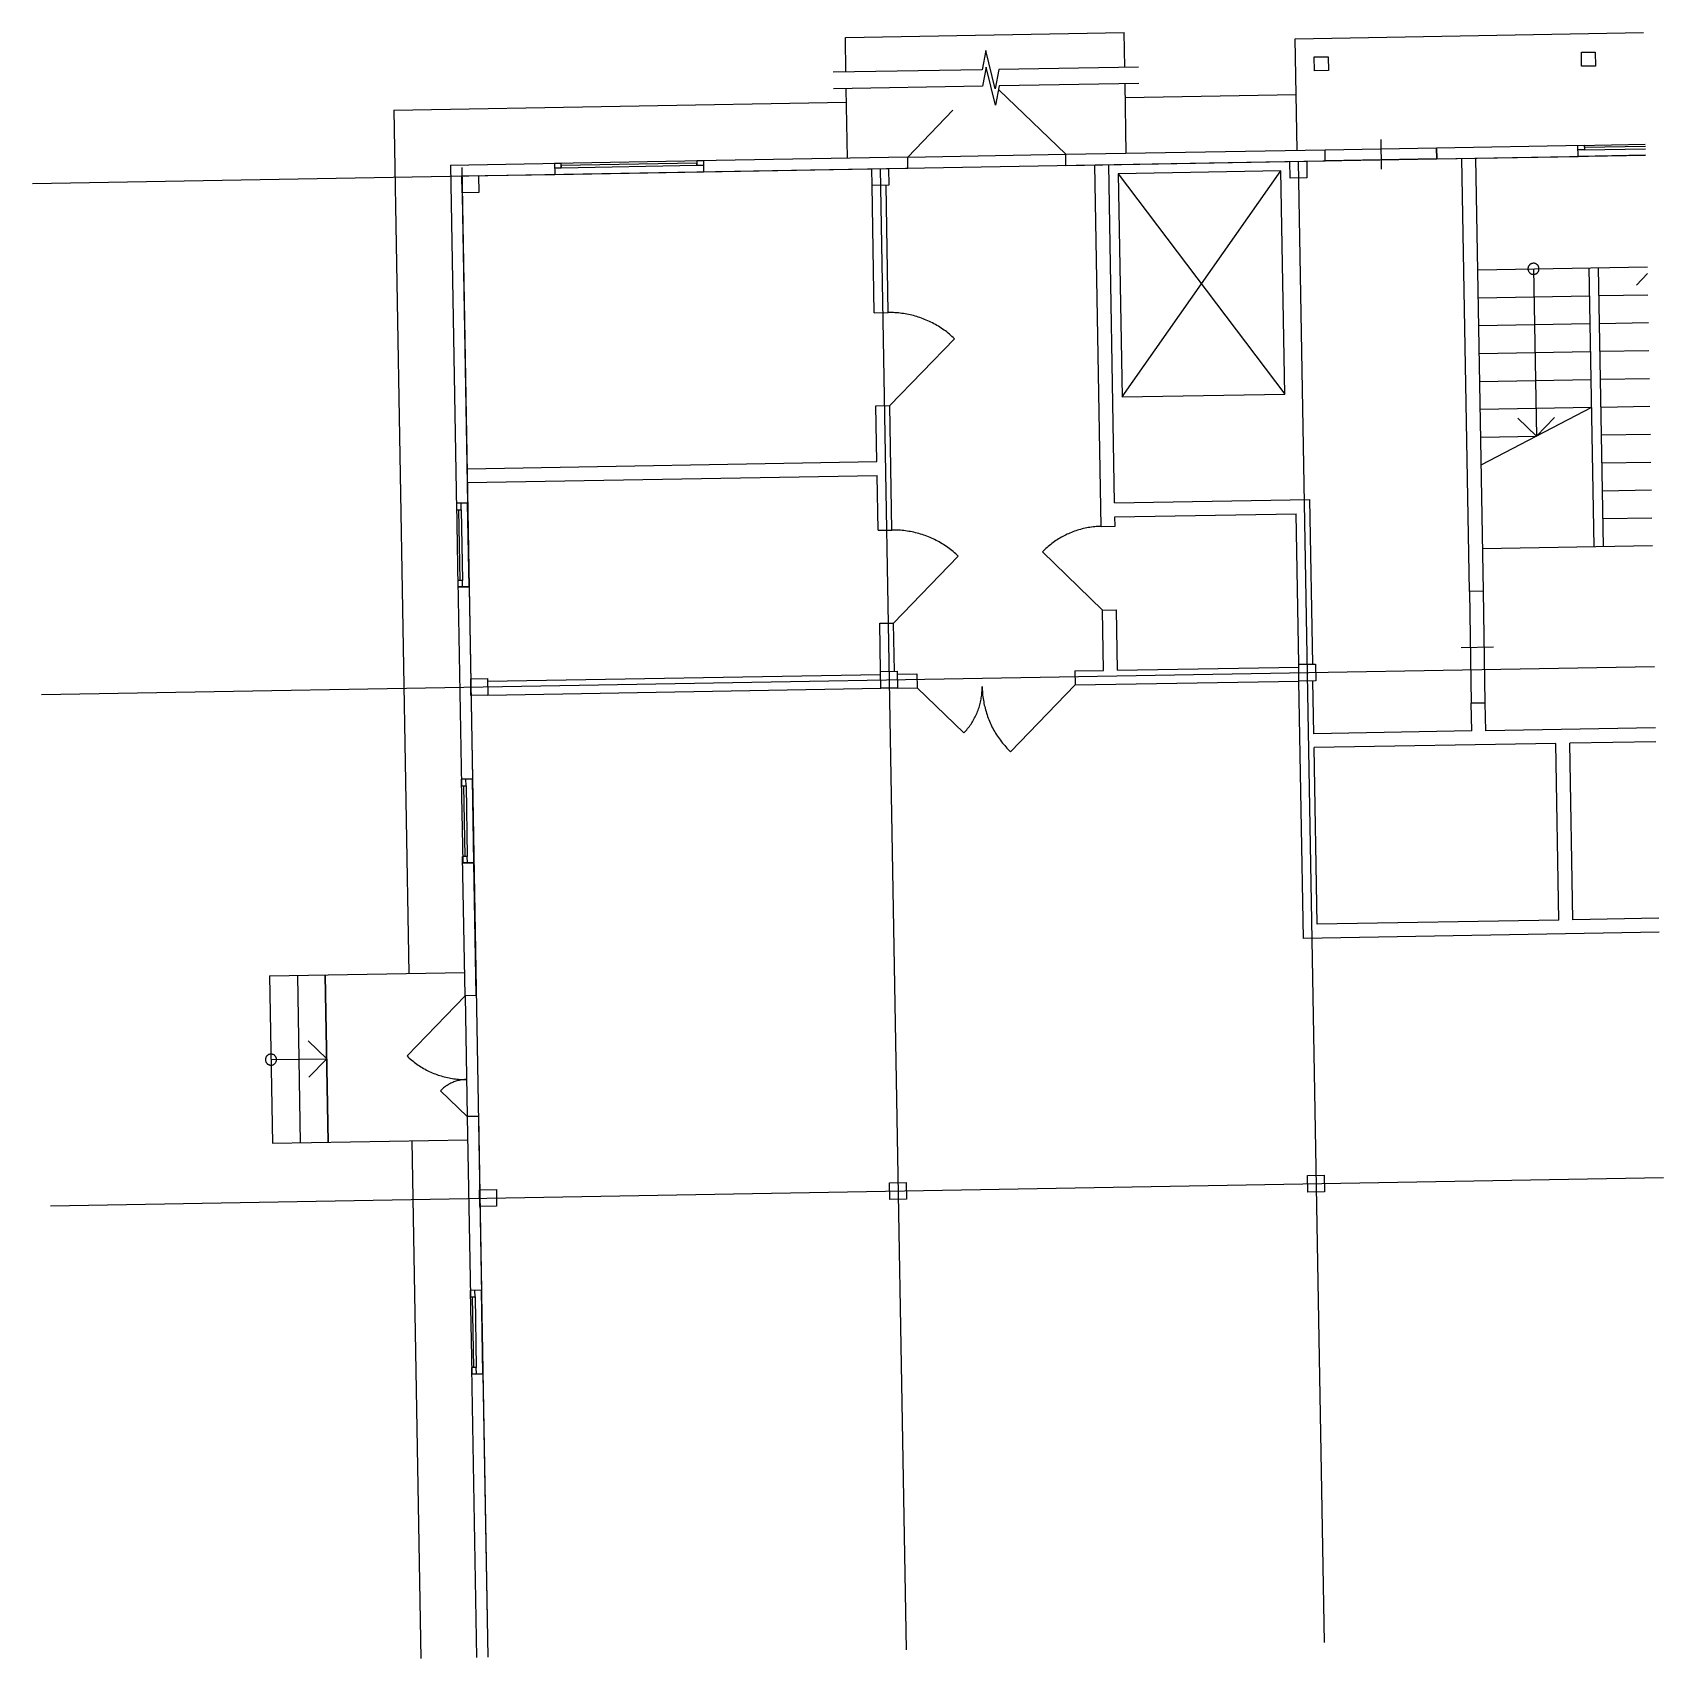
# Model space of a CAD drawing. Extents: x -13 to 2060, y -10 to 2056.
import ezdxf

# ---------------------------------------------------------------- set-up
doc = ezdxf.new("R2010")
doc.units = 0

msp = doc.modelspace()

# ---------------------------------------------------------------- linework, layer by layer
for p, q in [((1020, 2050.1), (1374.2, 2056.2)), ((1375, 2012.2), (1374.2, 2056.2)), ((1591.7, 2048.5), (2034.2, 2056.2)), ((1020.7, 2006), (1020, 2050.1)), ((1198.7, 2033.5), (1193.8, 2009.1)), ((1210.3, 1985), (1198.7, 2033.5)), ((1594.2, 1906.8), (1591.7, 2048.5)), ((1955.3, 2031.2), (1973, 2031.5)), ((1955.6, 2013.5), (1955.3, 2031.2)), ((1955.3, 2031.2), (1955.3, 2031.2)), ((1973, 2031.5), (1973.3, 2013.8)), ((1199.1, 2012.5), (1194.2, 1988.1)), ((1210.7, 1964), (1199.1, 2012.5)), ((1392.7, 2012.5), (1215.2, 2009.4)), ((1615.8, 2025.3), (1633.5, 2025.6)), ((1616.1, 2007.6), (1615.8, 2025.3)), ((1615.8, 2025.3), (1615.8, 2025.3)), ((1633.5, 2025.6), (1633.8, 2007.9)), ((1973.3, 2013.8), (1955.6, 2013.5)), ((1193.8, 2009.1), (1004.5, 2005.8)), ((1215.2, 2009.4), (1210.3, 1985)), ((1393, 1991.5), (1215.6, 1988.4)), ((1376.9, 1903), (1375.4, 1991.2)), ((1633.8, 2007.9), (1616.1, 2007.6)), ((1194.2, 1988.1), (1004.9, 1984.8)), ((1022.6, 1896.8), (1021.1, 1985)), ((1215.6, 1988.4), (1210.7, 1964)), ((1300.1, 1901.6), (1215.2, 1983.7)), ((1375.7, 1973.8), (1593, 1977.6)), ((446.3, 1957.6), (1021.4, 1967.7)), ((446.3, 1957.6), (465.4, 860.5)), ((1099.4, 1898.1), (1156.8, 1957.6)), ((1300.1, 1901.6), (1629.6, 1907.4)), ((1629.6, 1907.4), (1771.3, 1909.9)), ((1629.9, 1893.2), (1629.6, 1907.4)), ((1629.9, 1893.2), (1629.6, 1907.4)), ((1629.6, 1907.4), (1629.6, 1907.4)), ((1700.3, 1920.4), (1700.9, 1882.7)), ((1771.3, 1909.9), (1959.1, 1913.2)), ((1771.6, 1895.7), (1771.3, 1909.9)), ((1771.3, 1909.9), (1771.6, 1895.7)), ((1950.8, 1913), (2036.6, 1914.5)), ((1951.1, 1898.8), (1950.8, 1913)), ((1951.1, 1898.8), (1950.8, 1913)), ((1950.8, 1913), (1950.8, 1913)), ((1959.2, 1907.2), (1950.9, 1907.1)), ((1959.1, 1913.2), (1959.2, 1907.2)), ((2036.7, 1911.6), (1959.2, 1910.2)), ((1959.2, 1910.2), (1959.2, 1907.2)), ((1959.2, 1907.2), (2036.8, 1908.6)), ((-12.8, 1864.6), (2036.9, 1900.3)), ((518.4, 1888), (658.9, 1890.5)), ((518.4, 1888), (526, 1449.9)), ((650.6, 1890.3), (839.6, 1893.6)), ((650.6, 1890.3), (650.9, 1876.1)), ((659, 1884.6), (658.9, 1890.5)), ((658.9, 1890.5), (658.9, 1890.5)), ((831.4, 1890.5), (659, 1887.5)), ((659, 1884.6), (831.4, 1887.6)), ((659, 1887.5), (659, 1884.6)), ((1099.4, 1898.1), (831.3, 1893.5)), ((831.3, 1893.5), (831.4, 1887.6)), ((831.4, 1887.6), (831.4, 1890.5)), ((831.4, 1887.6), (839.7, 1887.7)), ((839.6, 1893.6), (839.8, 1879.4)), ((839.6, 1893.6), (839.6, 1893.6)), ((1099.4, 1898.1), (1300.1, 1901.6)), ((1099.6, 1884), (1099.4, 1898.1)), ((1300.4, 1887.5), (1300.1, 1901.6)), ((1300.4, 1887.5), (1629.9, 1893.2)), ((1345, 1428.7), (1337, 1888.1)), ((1362.2, 1458.6), (1354.7, 1888.4)), ((1585, 1892.4), (1606.3, 1892.8)), ((1585.4, 1871.2), (1585, 1892.4)), ((1585, 1892.4), (1585, 1892.4)), ((1595.6, 1892.6), (1628.5, 10.4)), ((1606.3, 1892.8), (1606.6, 1871.6)), ((1771.6, 1895.7), (1629.9, 1893.2)), ((1771.6, 1895.7), (1951.1, 1898.8)), ((1813.1, 1345.9), (1803.5, 1896.3)), ((1830.8, 1346.3), (1821.2, 1896.6)), ((2036.9, 1900.3), (1951.1, 1898.8)), ((1951.1, 1898.8), (1951.1, 1898.8)), ((532.6, 1884.7), (565.6, -8.2)), ((532.8, 1874.1), (650.9, 1876.1)), ((532.8, 1874.1), (554, 1874.5)), ((532.8, 1874.1), (540, 1458.4)), ((533.2, 1852.8), (532.8, 1874.1)), ((532.8, 1874.1), (532.8, 1874.1)), ((554, 1874.5), (554.4, 1853.2)), ((650.7, 1884.4), (659, 1884.6)), ((650.9, 1876.1), (839.8, 1879.4)), ((659, 1884.6), (659, 1884.6)), ((839.8, 1879.4), (1099.6, 1884)), ((1053.6, 1883.2), (1074.8, 1883.5)), ((1054, 1861.9), (1053.6, 1883.2)), ((1053.6, 1883.2), (1053.6, 1883.2)), ((1064.2, 1883.4), (1097.1, 1.1)), ((1074.8, 1883.5), (1075.2, 1862.3)), ((1573.4, 1880.4), (1366.7, 1876.8)), ((1366.7, 1876.8), (1578.3, 1597)), ((1366.7, 1876.8), (1371.7, 1593.4)), ((1366.7, 1876.8), (1366.7, 1876.8)), ((1371.7, 1593.4), (1573.4, 1880.4)), ((1578.3, 1597), (1573.4, 1880.4)), ((1606.6, 1871.6), (1585.4, 1871.2)), ((554.4, 1853.2), (533.2, 1852.8)), ((1075.2, 1862.3), (1054, 1861.9)), ((1056.8, 1700.1), (1054, 1861.9)), ((1074.5, 1700.4), (1071.7, 1862.2)), ((1890, 1761.5), (1889.6, 1761.2)), ((1890.4, 1761.8), (1890, 1761.5)), ((1890.9, 1762.1), (1890.4, 1761.8)), ((1891.3, 1762.4), (1890.9, 1762.1)), ((1891.8, 1762.6), (1891.3, 1762.4)), ((1892.3, 1762.8), (1891.8, 1762.6)), ((1892.8, 1762.9), (1892.3, 1762.8)), ((1893.3, 1763), (1892.8, 1762.9)), ((1893.9, 1763.1), (1893.3, 1763)), ((1894.4, 1763.1), (1893.9, 1763.1)), ((1894.9, 1763.1), (1894.4, 1763.1)), ((1895.4, 1763.1), (1894.9, 1763.1)), ((1896, 1763), (1895.4, 1763.1)), ((1896.5, 1762.9), (1896, 1763)), ((1897, 1762.7), (1896.5, 1762.9)), ((1897.5, 1762.5), (1897, 1762.7)), ((1897.9, 1762.3), (1897.5, 1762.5)), ((1898.4, 1762), (1897.9, 1762.3)), ((1898.8, 1761.7), (1898.4, 1762)), ((1899.2, 1761.3), (1898.8, 1761.7)), ((1823.7, 1754.9), (2039.4, 1758.6)), ((1887.6, 1757.5), (1887.5, 1757)), ((1887.5, 1757), (1887.5, 1756.5)), ((1887.5, 1756.5), (1887.5, 1756)), ((1887.5, 1756), (1887.5, 1755.4)), ((1887.5, 1755.4), (1887.6, 1754.9)), ((1887.7, 1758.1), (1887.6, 1757.5)), ((1887.6, 1754.9), (1887.7, 1754.4)), ((1887.9, 1758.6), (1887.7, 1758.1)), ((1887.7, 1754.4), (1887.8, 1753.9)), ((1887.8, 1753.9), (1888, 1753.4)), ((1888.1, 1759), (1887.9, 1758.6)), ((1888, 1753.4), (1888.2, 1752.9)), ((1888.3, 1759.5), (1888.1, 1759)), ((1888.2, 1752.9), (1888.5, 1752.5)), ((1888.6, 1760), (1888.3, 1759.5)), ((1888.5, 1752.5), (1888.8, 1752)), ((1888.9, 1760.4), (1888.6, 1760)), ((1888.8, 1752), (1889.1, 1751.6)), ((1889.3, 1760.8), (1888.9, 1760.4)), ((1889.1, 1751.6), (1889.4, 1751.2)), ((1889.6, 1761.2), (1889.3, 1760.8)), ((1889.4, 1751.2), (1889.8, 1750.8)), ((1889.8, 1750.8), (1890.2, 1750.5)), ((1890.2, 1750.5), (1890.6, 1750.2)), ((1890.6, 1750.2), (1891.1, 1749.9)), ((1891.1, 1749.9), (1891.6, 1749.7)), ((1891.6, 1749.7), (1892, 1749.5)), ((1892, 1749.5), (1892.5, 1749.3)), ((1892.5, 1749.3), (1893.1, 1749.2)), ((1893.1, 1749.2), (1893.6, 1749.1)), ((1893.6, 1749.1), (1894.1, 1749.1)), ((1894.1, 1749.1), (1894.6, 1749)), ((1894.5, 1756.1), (1898.2, 1543.5)), ((1894.6, 1749), (1895.2, 1749.1)), ((1895.2, 1749.1), (1895.7, 1749.1)), ((1895.7, 1749.1), (1896.2, 1749.2)), ((1896.2, 1749.2), (1896.7, 1749.4)), ((1896.7, 1749.4), (1897.2, 1749.6)), ((1897.2, 1749.6), (1897.7, 1749.8)), ((1897.7, 1749.8), (1898.1, 1750.1)), ((1898.1, 1750.1), (1898.6, 1750.3)), ((1898.6, 1750.3), (1899, 1750.7)), ((1899, 1750.7), (1899.4, 1751)), ((1899.6, 1761), (1899.2, 1761.3)), ((1899.4, 1751), (1899.8, 1751.4)), ((1899.9, 1760.6), (1899.6, 1761)), ((1899.8, 1751.4), (1900.1, 1751.8)), ((1900.3, 1760.2), (1899.9, 1760.6)), ((1900.1, 1751.8), (1900.4, 1752.2)), ((1900.6, 1759.7), (1900.3, 1760.2)), ((1900.4, 1752.2), (1900.7, 1752.7)), ((1900.8, 1759.3), (1900.6, 1759.7)), ((1900.7, 1752.7), (1900.9, 1753.1)), ((1901, 1758.8), (1900.8, 1759.3)), ((1900.9, 1753.1), (1901.1, 1753.6)), ((1901.2, 1758.3), (1901, 1758.8)), ((1901.1, 1753.6), (1901.3, 1754.1)), ((1901.4, 1757.8), (1901.2, 1758.3)), ((1901.3, 1754.1), (1901.4, 1754.6)), ((1901.5, 1757.3), (1901.4, 1757.8)), ((1901.4, 1754.6), (1901.5, 1755.2)), ((1901.5, 1756.7), (1901.5, 1757.3)), ((1901.6, 1756.2), (1901.5, 1756.7)), ((1901.5, 1755.7), (1901.6, 1756.2)), ((1901.5, 1755.2), (1901.5, 1755.7)), ((1971.5, 1403.1), (1965.4, 1757.3)), ((1983.4, 1403.3), (1977.2, 1757.5)), ((2025.3, 1735.2), (2039.5, 1750)), ((1824.3, 1719.4), (1966, 1721.9)), ((1977.8, 1722.1), (2040, 1723.2)), ((1056.8, 1700.1), (1074.5, 1700.4)), ((1076.6, 1700.5), (1074.5, 1700.4)), ((1078.8, 1700.4), (1076.6, 1700.5)), ((1081, 1700.4), (1078.8, 1700.4)), ((1083.1, 1700.3), (1081, 1700.4)), ((1085.3, 1700.1), (1083.1, 1700.3)), ((1087.4, 1700), (1085.3, 1700.1)), ((1089.6, 1699.7), (1087.4, 1700)), ((1091.7, 1699.5), (1089.6, 1699.7)), ((1093.8, 1699.2), (1091.7, 1699.5)), ((1096, 1698.8), (1093.8, 1699.2)), ((1098.1, 1698.5), (1096, 1698.8)), ((1100.2, 1698.1), (1098.1, 1698.5)), ((1102.3, 1697.6), (1100.2, 1698.1)), ((1104.4, 1697.1), (1102.3, 1697.6)), ((1106.5, 1696.6), (1104.4, 1697.1)), ((1108.6, 1696), (1106.5, 1696.6)), ((1110.7, 1695.4), (1108.6, 1696)), ((1112.7, 1694.8), (1110.7, 1695.4)), ((1114.8, 1694.1), (1112.7, 1694.8)), ((1116.8, 1693.4), (1114.8, 1694.1)), ((1118.8, 1692.6), (1116.8, 1693.4)), ((1120.8, 1691.8), (1118.8, 1692.6)), ((1122.8, 1691), (1120.8, 1691.8)), ((1124.8, 1690.1), (1122.8, 1691)), ((1126.8, 1689.2), (1124.8, 1690.1)), ((1128.7, 1688.3), (1126.8, 1689.2)), ((1130.6, 1687.3), (1128.7, 1688.3)), ((1132.5, 1686.3), (1130.6, 1687.3)), ((1134.4, 1685.3), (1132.5, 1686.3)), ((1136.3, 1684.2), (1134.4, 1685.3)), ((1138.2, 1683.1), (1136.3, 1684.2)), ((1140, 1682), (1138.2, 1683.1)), ((1141.8, 1680.8), (1140, 1682)), ((1143.6, 1679.6), (1141.8, 1680.8)), ((1145.4, 1678.3), (1143.6, 1679.6)), ((1824.9, 1684), (1966.6, 1686.5)), ((1978.4, 1686.7), (2040.6, 1687.8)), ((1076.6, 1582.3), (1158.6, 1667.3)), ((1147.1, 1677.1), (1145.4, 1678.3)), ((1148.8, 1675.8), (1147.1, 1677.1)), ((1150.5, 1674.4), (1148.8, 1675.8)), ((1152.2, 1673.1), (1150.5, 1674.4)), ((1153.8, 1671.7), (1152.2, 1673.1)), ((1155.4, 1670.2), (1153.8, 1671.7)), ((1157, 1668.8), (1155.4, 1670.2)), ((1158.6, 1667.3), (1157, 1668.8)), ((1825.5, 1648.6), (1967.2, 1651)), ((1979, 1651.3), (2041.2, 1652.3)), ((1979.6, 1615.8), (2041.8, 1616.9)), ((1371.7, 1593.4), (1578.3, 1597)), ((1826.1, 1613.1), (1967.8, 1615.6)), ((1058.8, 1582), (1076.6, 1582.3)), ((1060.1, 1511.2), (1058.8, 1582)), ((1079.3, 1424.1), (1076.6, 1582.3)), ((1826.7, 1577.7), (1968.5, 1580.2)), ((1828, 1506.9), (1968.5, 1580.2)), ((1980.3, 1580.4), (2042.5, 1581.5)), ((1874.7, 1566.3), (1898.2, 1543.5)), ((1921, 1567.1), (1898.2, 1543.5)), ((1827.4, 1542.3), (1898.2, 1543.5)), ((1980.9, 1545), (2043.1, 1546.1)), ((539.3, 1502.1), (1060.1, 1511.2)), ((539.6, 1484.4), (1060.4, 1493.5)), ((1061.6, 1423.8), (1060.4, 1493.5)), ((1981.5, 1509.5), (2043.7, 1510.6)), ((1982.1, 1474.1), (2044.3, 1475.2)), ((540, 1458.4), (525.9, 1458.1)), ((540, 1458.4), (525.9, 1458.1)), ((525.9, 1458.1), (527.7, 1351.9)), ((525.9, 1458.1), (525.9, 1458.1)), ((531.9, 1450), (531.8, 1458.3)), ((541.9, 1352.1), (540, 1458.4)), ((540, 1458.4), (540, 1458.4)), ((1362.2, 1458.6), (1610.2, 1462.9)), ((1613.9, 1253.9), (1610.2, 1462.9)), ((526, 1449.9), (531.9, 1450)), ((529, 1449.9), (531.9, 1450)), ((530.5, 1360.2), (529, 1449.9)), ((531.9, 1450), (533.5, 1360.2)), ((1362.5, 1440.9), (1592.8, 1444.9)), ((1362.7, 1429), (1362.5, 1440.9)), ((1596.1, 1253.6), (1592.8, 1444.9)), ((1982.7, 1438.7), (2044.9, 1439.8)), ((1061.6, 1423.8), (1079.3, 1424.1)), ((1081.5, 1424.1), (1079.3, 1424.1)), ((1083.6, 1424.1), (1081.5, 1424.1)), ((1085.8, 1424), (1083.6, 1424.1)), ((1087.9, 1423.9), (1085.8, 1424)), ((1090.1, 1423.8), (1087.9, 1423.9)), ((1092.2, 1423.6), (1090.1, 1423.8)), ((1094.4, 1423.4), (1092.2, 1423.6)), ((1096.5, 1423.1), (1094.4, 1423.4)), ((1098.7, 1422.8), (1096.5, 1423.1)), ((1100.8, 1422.5), (1098.7, 1422.8)), ((1102.9, 1422.1), (1100.8, 1422.5)), ((1105, 1421.7), (1102.9, 1422.1)), ((1107.1, 1421.3), (1105, 1421.7)), ((1109.2, 1420.8), (1107.1, 1421.3)), ((1111.3, 1420.3), (1109.2, 1420.8)), ((1113.4, 1419.7), (1111.3, 1420.3)), ((1115.5, 1419.1), (1113.4, 1419.7)), ((1117.6, 1418.4), (1115.5, 1419.1)), ((1119.6, 1417.8), (1117.6, 1418.4)), ((1121.6, 1417), (1119.6, 1417.8)), ((1123.7, 1416.3), (1121.6, 1417)), ((1125.7, 1415.5), (1123.7, 1416.3)), ((1127.7, 1414.7), (1125.7, 1415.5)), ((1129.6, 1413.8), (1127.7, 1414.7)), ((1131.6, 1412.9), (1129.6, 1413.8)), ((1133.5, 1412), (1131.6, 1412.9)), ((1135.5, 1411), (1133.5, 1412)), ((1137.4, 1410), (1135.5, 1411)), ((1139.3, 1409), (1137.4, 1410)), ((1285.9, 1409.5), (1284.2, 1408.3)), ((1287.5, 1410.7), (1285.9, 1409.5)), ((1289.2, 1411.8), (1287.5, 1410.7)), ((1291, 1412.9), (1289.2, 1411.8)), ((1292.7, 1413.9), (1291, 1412.9)), ((1294.5, 1414.9), (1292.7, 1413.9)), ((1296.3, 1415.9), (1294.5, 1414.9)), ((1298.1, 1416.9), (1296.3, 1415.9)), ((1299.9, 1417.8), (1298.1, 1416.9)), ((1301.7, 1418.7), (1299.9, 1417.8)), ((1303.6, 1419.5), (1301.7, 1418.7)), ((1305.4, 1420.3), (1303.6, 1419.5)), ((1307.3, 1421.1), (1305.4, 1420.3)), ((1309.2, 1421.9), (1307.3, 1421.1)), ((1311.1, 1422.6), (1309.2, 1421.9)), ((1313, 1423.2), (1311.1, 1422.6)), ((1315, 1423.9), (1313, 1423.2)), ((1316.9, 1424.4), (1315, 1423.9)), ((1318.9, 1425), (1316.9, 1424.4)), ((1320.9, 1425.5), (1318.9, 1425)), ((1322.8, 1426), (1320.9, 1425.5)), ((1324.8, 1426.4), (1322.8, 1426)), ((1326.8, 1426.8), (1324.8, 1426.4)), ((1328.8, 1427.2), (1326.8, 1426.8)), ((1330.8, 1427.5), (1328.8, 1427.2)), ((1332.8, 1427.8), (1330.8, 1427.5)), ((1334.9, 1428.1), (1332.8, 1427.8)), ((1336.9, 1428.3), (1334.9, 1428.1)), ((1338.9, 1428.5), (1336.9, 1428.3)), ((1341, 1428.6), (1338.9, 1428.5)), ((1343, 1428.7), (1341, 1428.6)), ((1345, 1428.7), (1343, 1428.7)), ((1345, 1428.7), (1362.7, 1429)), ((1081.4, 1306), (1163.4, 1391)), ((1141.1, 1407.9), (1139.3, 1409)), ((1143, 1406.8), (1141.1, 1407.9)), ((1144.8, 1405.6), (1143, 1406.8)), ((1146.6, 1404.5), (1144.8, 1405.6)), ((1148.4, 1403.3), (1146.6, 1404.5)), ((1150.2, 1402), (1148.4, 1403.3)), ((1151.9, 1400.7), (1150.2, 1402)), ((1153.6, 1399.4), (1151.9, 1400.7)), ((1155.3, 1398.1), (1153.6, 1399.4)), ((1157, 1396.7), (1155.3, 1398.1)), ((1158.6, 1395.3), (1157, 1396.7)), ((1160.3, 1393.9), (1158.6, 1395.3)), ((1161.9, 1392.5), (1160.3, 1393.9)), ((1163.4, 1391), (1161.9, 1392.5)), ((1271.8, 1397.7), (1270.4, 1396.3)), ((1346.9, 1322.5), (1270.4, 1396.3)), ((1273.3, 1399.2), (1271.8, 1397.7)), ((1274.8, 1400.6), (1273.3, 1399.2)), ((1276.3, 1401.9), (1274.8, 1400.6)), ((1277.8, 1403.3), (1276.3, 1401.9)), ((1279.4, 1404.6), (1277.8, 1403.3)), ((1281, 1405.9), (1279.4, 1404.6)), ((1282.6, 1407.1), (1281, 1405.9)), ((1284.2, 1408.3), (1282.6, 1407.1)), ((1829.8, 1400.6), (2045.6, 1404.3)), ((533.5, 1360.2), (527.6, 1360.1)), ((527.6, 1360.1), (527.6, 1360.1)), ((527.6, 1360.1), (532.1, 1099.1)), ((541.9, 1352.1), (527.7, 1351.9)), ((527.7, 1351.9), (541.9, 1352.1)), ((533.5, 1360.2), (530.5, 1360.2)), ((530.5, 1360.2), (530.5, 1360.2)), ((533.6, 1352), (533.5, 1360.2)), ((541.9, 1352.1), (546.2, 1107.7)), ((1830.8, 1346.3), (1813.1, 1345.9)), ((1830.8, 1346.3), (1813.1, 1345.9)), ((1813.1, 1345.9), (1815.5, 1204.2)), ((1813.1, 1345.9), (1813.1, 1345.9)), ((1833.3, 1204.5), (1830.8, 1346.3)), ((1063.7, 1305.7), (1081.4, 1306)), ((1064.7, 1244.3), (1063.7, 1305.7)), ((1082.4, 1244.6), (1081.4, 1306)), ((1346.9, 1322.5), (1364.6, 1322.8)), ((1348.2, 1245.7), (1346.9, 1322.5)), ((1365.9, 1246), (1364.6, 1322.8)), ((1802.5, 1274.9), (1843.8, 1275.6)), ((-1.5, 1215), (2048.2, 1250.8)), ((1064.7, 1244.3), (1086, 1244.7)), ((1065.1, 1223), (1064.7, 1244.3)), ((1064.7, 1244.3), (1064.7, 1244.3)), ((1086, 1244.7), (1086.4, 1223.4)), ((1311.6, 1245.1), (1348.2, 1245.7)), ((1311.6, 1245.1), (1311.9, 1227.3)), ((1365.9, 1246), (1596.2, 1250)), ((1596.1, 1253.6), (1617.4, 1253.9)), ((1596.5, 1232.3), (1596.1, 1253.6)), ((1596.1, 1253.6), (1596.1, 1253.6)), ((1617.4, 1253.9), (1617.8, 1232.7)), ((543.9, 1235.2), (565.2, 1235.6)), ((544.3, 1213.9), (543.9, 1235.2)), ((543.9, 1235.2), (543.9, 1235.2)), ((565.2, 1235.6), (565.6, 1214.3)), ((565.3, 1232), (1064.8, 1240.7)), ((565.6, 1214.3), (1065.1, 1223)), ((1086.4, 1223.4), (1065.1, 1223)), ((1086.1, 1241.1), (1110.8, 1241.6)), ((1086.4, 1223.4), (1111.2, 1223.8)), ((1110.8, 1241.6), (1111.2, 1223.8)), ((1111.2, 1223.8), (1170.6, 1166.4)), ((1193.8, 1223.5), (1193.8, 1225.3)), ((1193.8, 1225.3), (1193.9, 1223.1)), ((1193.8, 1221.7), (1193.8, 1223.5)), ((1193.9, 1223.1), (1194, 1221)), ((1311.9, 1227.3), (1229.9, 1142.4)), ((1311.9, 1227.3), (1596.5, 1232.3)), ((1617.8, 1232.7), (1596.5, 1232.3)), ((1602.2, 905.2), (1596.5, 1232.3)), ((1615.4, 1165.3), (1614.2, 1232.6)), ((565.6, 1214.3), (544.3, 1213.9)), ((1190.4, 1200.4), (1190.9, 1202.1)), ((1190.9, 1202.1), (1191.4, 1203.8)), ((1191.4, 1203.8), (1191.8, 1205.6)), ((1191.8, 1205.6), (1192.2, 1207.4)), ((1192.2, 1207.4), (1192.5, 1209.1)), ((1192.5, 1209.1), (1192.8, 1210.9)), ((1192.8, 1210.9), (1193.1, 1212.7)), ((1193.1, 1212.7), (1193.3, 1214.5)), ((1193.3, 1214.5), (1193.5, 1216.3)), ((1193.5, 1216.3), (1193.6, 1218.1)), ((1193.6, 1218.1), (1193.7, 1219.9)), ((1193.7, 1219.9), (1193.8, 1221.7)), ((1194, 1221), (1194.1, 1218.8)), ((1194.1, 1218.8), (1194.3, 1216.7)), ((1194.3, 1216.7), (1194.5, 1214.5)), ((1194.5, 1214.5), (1194.8, 1212.4)), ((1194.8, 1212.4), (1195, 1210.2)), ((1195, 1210.2), (1195.4, 1208.1)), ((1195.4, 1208.1), (1195.8, 1206)), ((1195.8, 1206), (1196.2, 1203.9)), ((1196.2, 1203.9), (1196.6, 1201.8)), ((1833.3, 1204.5), (1815.5, 1204.2)), ((1815.5, 1204.2), (1833.3, 1204.5)), ((1816.2, 1168.8), (1815.5, 1204.2)), ((1833.9, 1169.1), (1833.3, 1204.5)), ((1181.7, 1180.6), (1182.6, 1182.2)), ((1182.6, 1182.2), (1183.5, 1183.8)), ((1183.5, 1183.8), (1184.3, 1185.3)), ((1184.3, 1185.3), (1185.1, 1186.9)), ((1185.1, 1186.9), (1185.9, 1188.6)), ((1185.9, 1188.6), (1186.7, 1190.2)), ((1186.7, 1190.2), (1187.4, 1191.9)), ((1187.4, 1191.9), (1188.1, 1193.5)), ((1188.1, 1193.5), (1188.7, 1195.2)), ((1188.7, 1195.2), (1189.3, 1196.9)), ((1189.3, 1196.9), (1189.9, 1198.6)), ((1189.9, 1198.6), (1190.4, 1200.4)), ((1196.6, 1201.8), (1197.1, 1199.7)), ((1197.1, 1199.7), (1197.6, 1197.6)), ((1197.6, 1197.6), (1198.2, 1195.5)), ((1198.2, 1195.5), (1198.8, 1193.4)), ((1198.8, 1193.4), (1199.4, 1191.3)), ((1199.4, 1191.3), (1200.1, 1189.3)), ((1200.1, 1189.3), (1200.8, 1187.3)), ((1200.8, 1187.3), (1201.6, 1185.2)), ((1201.6, 1185.2), (1202.4, 1183.2)), ((1202.4, 1183.2), (1203.2, 1181.2)), ((1170.6, 1166.4), (1171.9, 1167.7)), ((1171.9, 1167.7), (1173.1, 1169.1)), ((1173.1, 1169.1), (1174.3, 1170.4)), ((1174.3, 1170.4), (1175.4, 1171.8)), ((1175.4, 1171.8), (1176.5, 1173.2)), ((1176.5, 1173.2), (1177.6, 1174.7)), ((1177.6, 1174.7), (1178.7, 1176.1)), ((1178.7, 1176.1), (1179.7, 1177.6)), ((1179.7, 1177.6), (1180.7, 1179.1)), ((1180.7, 1179.1), (1181.7, 1180.6)), ((1203.2, 1181.2), (1204, 1179.3)), ((1204, 1179.3), (1204.9, 1177.3)), ((1204.9, 1177.3), (1205.9, 1175.4)), ((1205.9, 1175.4), (1206.8, 1173.4)), ((1206.8, 1173.4), (1207.8, 1171.5)), ((1207.8, 1171.5), (1208.9, 1169.6)), ((1208.9, 1169.6), (1209.9, 1167.7)), ((1209.9, 1167.7), (1211, 1165.9)), ((1211, 1165.9), (1212.2, 1164.1)), ((1212.2, 1164.1), (1213.4, 1162.3)), ((1213.4, 1162.3), (1214.6, 1160.5)), ((1816.2, 1168.8), (1615.4, 1165.3)), ((2049.6, 1172.9), (1833.9, 1169.1)), ((1214.6, 1160.5), (1215.8, 1158.7)), ((1215.8, 1158.7), (1217.1, 1157)), ((1217.1, 1157), (1218.4, 1155.2)), ((1218.4, 1155.2), (1219.7, 1153.5)), ((1219.7, 1153.5), (1221.1, 1151.9)), ((1221.1, 1151.9), (1222.5, 1150.2)), ((1222.5, 1150.2), (1223.9, 1148.6)), ((1223.9, 1148.6), (1225.3, 1147)), ((1225.3, 1147), (1226.8, 1145.4)), ((1226.8, 1145.4), (1228.3, 1143.9)), ((1228.3, 1143.9), (1229.9, 1142.4)), ((1922.8, 1153), (1615.7, 1147.6)), ((1619.6, 923.2), (1615.7, 1147.6)), ((1926.7, 928.6), (1922.8, 1153)), ((2049.9, 1155.2), (1940.5, 1153.3)), ((1944.4, 928.9), (1940.5, 1153.3)), ((546.2, 1107.7), (532, 1107.4)), ((546.2, 1107.7), (532, 1107.4)), ((532, 1107.4), (533.9, 1001.1)), ((532, 1107.4), (532, 1107.4)), ((532.1, 1099.1), (538, 1099.3)), ((535.1, 1099.2), (538, 1099.3)), ((536.7, 1009.4), (535.1, 1099.2)), ((538, 1099.3), (537.9, 1107.5)), ((538, 1099.3), (539.6, 1009.5)), ((548, 1001.4), (546.2, 1107.7)), ((546.2, 1107.7), (546.2, 1107.7)), ((539.6, 1009.5), (533.7, 1009.4)), ((536.8, 832.3), (533.7, 1009.4)), ((533.7, 1009.4), (533.7, 1009.4)), ((548, 1001.4), (533.9, 1001.1)), ((533.9, 1001.1), (548, 1001.4)), ((539.6, 1009.5), (536.7, 1009.4)), ((536.7, 1009.4), (536.7, 1009.4)), ((539.8, 1001.2), (539.6, 1009.5)), ((551, 832.5), (548, 1001.4)), ((2054.1, 913.1), (1602.2, 905.2)), ((1926.7, 928.6), (1619.6, 923.2)), ((2053.8, 930.8), (1944.4, 928.9)), ((288.3, 857.5), (536.3, 861.8)), ((288.3, 857.5), (292, 644.9)), ((323.7, 858.1), (327.4, 645.5)), ((359.1, 858.7), (362.9, 646.1)), ((362.9, 646.1), (359.1, 858.7)), ((536.8, 832.3), (463, 755.8)), ((551, 832.5), (536.8, 832.3)), ((536.8, 832.3), (539.5, 678.7)), ((337.4, 775.2), (361, 752.4)), ((283.2, 752.1), (283.1, 751.6)), ((283.1, 751.6), (283.1, 751)), ((283.1, 751), (283.1, 750.5)), ((283.1, 750.5), (283.2, 750)), ((283.4, 753.1), (283.2, 752.6)), ((283.2, 752.6), (283.2, 752.1)), ((283.2, 750), (283.3, 749.5)), ((283.3, 749.5), (283.4, 749)), ((283.5, 753.6), (283.4, 753.1)), ((283.4, 749), (283.6, 748.5)), ((283.7, 754.1), (283.5, 753.6)), ((283.6, 748.5), (283.9, 748)), ((284, 754.6), (283.7, 754.1)), ((283.9, 748), (284.1, 747.5)), ((284.3, 755), (284, 754.6)), ((284.1, 747.5), (284.4, 747.1)), ((284.6, 755.5), (284.3, 755)), ((284.4, 747.1), (284.7, 746.7)), ((284.9, 755.9), (284.6, 755.5)), ((284.7, 746.7), (285.1, 746.3)), ((285.3, 756.3), (284.9, 755.9)), ((285.1, 746.3), (285.4, 745.9)), ((285.7, 756.6), (285.3, 756.3)), ((286.1, 756.9), (285.7, 756.6)), ((286.5, 757.2), (286.1, 756.9)), ((287, 757.5), (286.5, 757.2)), ((287.5, 757.7), (287, 757.5)), ((288, 757.9), (287.5, 757.7)), ((288.5, 758), (288, 757.9)), ((289, 758.1), (288.5, 758)), ((289.5, 758.2), (289, 758.1)), ((290, 758.2), (289.5, 758.2)), ((290.6, 758.2), (290, 758.2)), ((290.1, 751.2), (361, 752.4)), ((291.1, 758.2), (290.6, 758.2)), ((291.6, 758.1), (291.1, 758.2)), ((292.1, 757.9), (291.6, 758.1)), ((292.6, 757.8), (292.1, 757.9)), ((293.1, 757.6), (292.6, 757.8)), ((293.6, 757.3), (293.1, 757.6)), ((294, 757.1), (293.6, 757.3)), ((294.4, 756.8), (294, 757.1)), ((294.9, 756.4), (294.4, 756.8)), ((294.6, 745.7), (295, 746.1)), ((295.2, 756.1), (294.9, 756.4)), ((295, 746.1), (295.4, 746.5)), ((295.6, 755.7), (295.2, 756.1)), ((295.4, 746.5), (295.7, 746.9)), ((295.9, 755.2), (295.6, 755.7)), ((295.7, 746.9), (296, 747.3)), ((296.2, 754.8), (295.9, 755.2)), ((296, 747.3), (296.3, 747.8)), ((296.4, 754.3), (296.2, 754.8)), ((296.3, 747.8), (296.6, 748.2)), ((296.7, 753.9), (296.4, 754.3)), ((296.6, 748.2), (296.8, 748.7)), ((296.8, 753.4), (296.7, 753.9)), ((297, 752.9), (296.8, 753.4)), ((296.8, 748.7), (296.9, 749.2)), ((296.9, 749.2), (297, 749.7)), ((297.1, 752.3), (297, 752.9)), ((297, 749.7), (297.1, 750.2)), ((297.2, 751.8), (297.1, 752.3)), ((297.1, 750.2), (297.2, 750.8)), ((297.2, 751.3), (297.2, 751.8)), ((297.2, 750.8), (297.2, 751.3)), ((338.2, 728.8), (361, 752.4)), ((463, 755.8), (464.4, 754.4)), ((464.4, 754.4), (465.9, 753)), ((465.9, 753), (467.5, 751.7)), ((467.5, 751.7), (469, 750.4)), ((469, 750.4), (470.6, 749.1)), ((470.6, 749.1), (472.2, 747.8)), ((472.2, 747.8), (473.8, 746.6)), ((473.8, 746.6), (475.5, 745.4)), ((285.4, 745.9), (285.8, 745.6)), ((285.8, 745.6), (286.3, 745.3)), ((286.3, 745.3), (286.7, 745)), ((286.7, 745), (287.2, 744.8)), ((287.2, 744.8), (287.7, 744.6)), ((287.7, 744.6), (288.2, 744.4)), ((288.2, 744.4), (288.7, 744.3)), ((288.7, 744.3), (289.2, 744.2)), ((289.2, 744.2), (289.7, 744.1)), ((289.7, 744.1), (290.3, 744.1)), ((290.3, 744.1), (290.8, 744.1)), ((290.8, 744.1), (291.3, 744.2)), ((291.3, 744.2), (291.8, 744.3)), ((291.8, 744.3), (292.3, 744.5)), ((292.3, 744.5), (292.8, 744.7)), ((292.8, 744.7), (293.3, 744.9)), ((293.3, 744.9), (293.8, 745.1)), ((293.8, 745.1), (294.2, 745.4)), ((294.2, 745.4), (294.6, 745.7)), ((475.5, 745.4), (477.2, 744.3)), ((477.2, 744.3), (478.9, 743.1)), ((478.9, 743.1), (480.6, 742)), ((480.6, 742), (482.3, 741)), ((482.3, 741), (484.1, 740)), ((484.1, 740), (485.9, 739)), ((485.9, 739), (487.7, 738)), ((487.7, 738), (489.5, 737.1)), ((489.5, 737.1), (491.3, 736.2)), ((491.3, 736.2), (493.2, 735.3)), ((493.2, 735.3), (495, 734.5)), ((495, 734.5), (496.9, 733.7)), ((496.9, 733.7), (498.8, 733)), ((498.8, 733), (500.7, 732.3)), ((500.7, 732.3), (502.6, 731.6)), ((502.6, 731.6), (504.6, 731)), ((504.6, 731), (506.5, 730.4)), ((506.5, 730.4), (508.5, 729.8)), ((508.5, 729.8), (510.4, 729.3)), ((510.4, 729.3), (512.4, 728.8)), ((512.4, 728.8), (514.4, 728.3)), ((514.4, 728.3), (516.4, 727.9)), ((516.4, 727.9), (518.4, 727.6)), ((518.4, 727.6), (520.4, 727.2)), ((520.4, 727.2), (522.4, 726.9)), ((522.4, 726.9), (524.4, 726.7)), ((524.4, 726.7), (526.5, 726.5)), ((526.5, 726.5), (528.5, 726.3)), ((528.5, 726.3), (530.5, 726.1)), ((530.5, 726.1), (532.6, 726)), ((531.8, 725.4), (530.5, 725.1)), ((533.2, 725.6), (531.8, 725.4)), ((532.6, 726), (534.6, 726)), ((534.5, 725.7), (533.2, 725.6)), ((535.9, 725.8), (534.5, 725.7)), ((534.6, 726), (536.6, 726)), ((537.3, 725.9), (535.9, 725.8)), ((536.6, 726), (538.7, 726)), ((538.7, 726), (537.3, 725.9)), ((506.5, 712.5), (505.5, 711.6)), ((539.5, 678.7), (505.5, 711.6)), ((507.5, 713.5), (506.5, 712.5)), ((508.5, 714.4), (507.5, 713.5)), ((509.5, 715.3), (508.5, 714.4)), ((510.6, 716.1), (509.5, 715.3)), ((511.7, 717), (510.6, 716.1)), ((512.8, 717.8), (511.7, 717)), ((514, 718.5), (512.8, 717.8)), ((515.2, 719.2), (514, 718.5)), ((516.3, 719.9), (515.2, 719.2)), ((517.5, 720.6), (516.3, 719.9)), ((518.8, 721.2), (517.5, 720.6)), ((520, 721.8), (518.8, 721.2)), ((521.3, 722.3), (520, 721.8)), ((522.6, 722.8), (521.3, 722.3)), ((523.8, 723.3), (522.6, 722.8)), ((525.1, 723.8), (523.8, 723.3)), ((526.5, 724.2), (525.1, 723.8)), ((527.8, 724.5), (526.5, 724.2)), ((529.1, 724.8), (527.8, 724.5)), ((530.5, 725.1), (529.1, 724.8)), ((553.7, 679), (539.5, 678.7)), ((539.5, 678.7), (543.5, 449.6)), ((553.7, 679), (557.5, 458.2)), ((292, 644.9), (540, 649.2)), ((469.1, 648), (480.6, -9.7)), ((9.9, 565.5), (2059.6, 601.3)), ((1607.5, 604.1), (1628.7, 604.4)), ((1607.9, 582.8), (1607.5, 604.1)), ((1607.5, 604.1), (1607.5, 604.1)), ((1628.7, 604.4), (1629.1, 583.2)), ((555.3, 585.7), (576.5, 586.1)), ((555.7, 564.4), (555.3, 585.7)), ((555.3, 585.7), (555.3, 585.7)), ((576.5, 586.1), (576.9, 564.8)), ((1076.1, 594.8), (1097.3, 595.2)), ((1076.4, 573.5), (1076.1, 594.8)), ((1076.1, 594.8), (1076.1, 594.8)), ((1097.3, 595.2), (1097.7, 573.9)), ((1629.1, 583.2), (1607.9, 582.8)), ((576.9, 564.8), (555.7, 564.4)), ((1097.7, 573.9), (1076.4, 573.5)), ((557.5, 458.2), (543.3, 457.9)), ((557.5, 458.2), (543.3, 457.9)), ((543.3, 457.9), (545.2, 351.6)), ((543.3, 457.9), (543.3, 457.9)), ((549.4, 449.7), (549.2, 458)), ((559.4, 351.9), (557.5, 458.2)), ((557.5, 458.2), (557.5, 458.2)), ((543.5, 449.6), (549.4, 449.7)), ((548, 359.9), (546.4, 449.7)), ((546.4, 449.7), (549.4, 449.7)), ((549.4, 449.7), (551, 360)), ((551, 360), (545, 359.9)), ((545, 359.9), (551.5, -8.4)), ((545, 359.9), (545, 359.9)), ((551, 360), (548, 359.9)), ((548, 359.9), (548, 359.9)), ((551.1, 351.7), (551, 360)), ((559.4, 351.9), (545.2, 351.6)), ((545.2, 351.6), (559.4, 351.9)), ((559.4, 351.9), (565.6, -8.2))]:
    msp.add_line(p, q)

doc.saveas('drawing.dxf')
